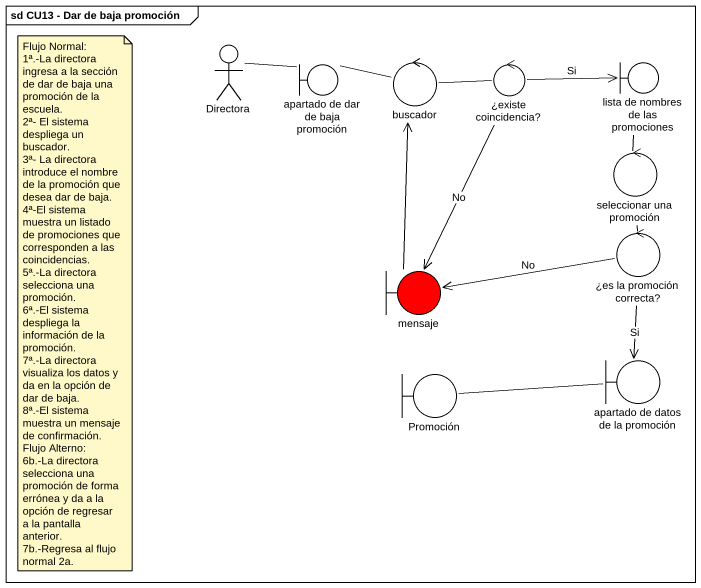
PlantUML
@startuml
mainframe sd CU13 - Dar de baja promoción
actor Directora
boundary "apartado de dar de baja promoción" as apartado_de_dar_de_baja
control buscador
control "¿existe coincidencia?" as existe_coincidencia
boundary "lista de nombres de las promociones" as lista_de_nombres_de_las
control "seleccionar una promoción" as seleccionar_una_promoción
control "¿es la promoción correcta?" as es_la_promoción_correcta
boundary mensaje #FF0000
boundary Promoción
boundary "apartado de datos de la promoción" as apartado_de_datos_de_la
Directora -right- apartado_de_dar_de_baja
apartado_de_dar_de_baja -right- buscador
buscador -right- existe_coincidencia
existe_coincidencia -right-> lista_de_nombres_de_las : Si
existe_coincidencia --> mensaje : No
lista_de_nombres_de_las -- seleccionar_una_promoción
seleccionar_una_promoción -- es_la_promoción_correcta
es_la_promoción_correcta -left-> mensaje : No
es_la_promoción_correcta --> apartado_de_datos_de_la : Si
mensaje -up-> buscador
apartado_de_datos_de_la -left- Promoción
note as N1
  Flujo Normal:
  1ª.-La directora ingresa a la sección de dar de baja una promoción de la escuela.
  2ª- El sistema despliega un buscador.
  3ª- La directora introduce el nombre de la promoción que desea dar de baja.
  4ª-El sistema muestra un listado de promociones que corresponden a las coincidencias.
  5ª.-La directora selecciona una promoción.
  6ª.-El sistema despliega la información de la promoción.
  7ª.-La directora visualiza los datos y da en la opción de dar de baja.
  8ª.-El sistema muestra un mensaje de confirmación.
  Flujo Alterno:
  6b.-La directora selecciona una promoción de forma errónea y da a la opción de regresar a la pantalla anterior.
  7b.-Regresa al flujo normal 2a.
end note
@enduml
